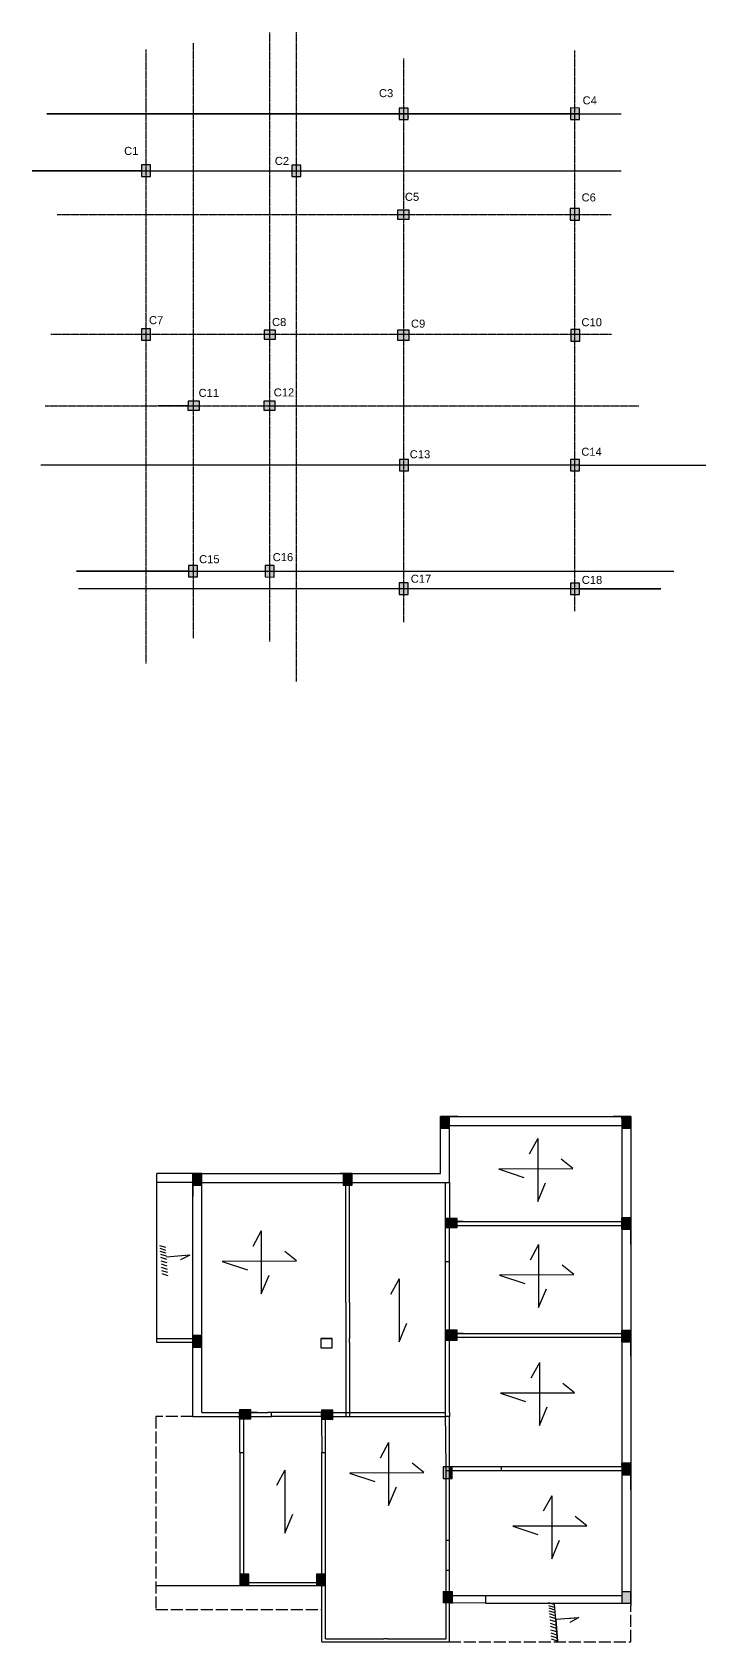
# Model space of a CAD drawing. Header units: feet. Extents: x -818749 to 7402802, y -779513 to 6609444.
# Drawn here: x -818715 to -818042, y -779382 to -777773 of the extents above; entities that cross this region are included whole.
import ezdxf

# ---------------------------------------------------------------- set-up
doc = ezdxf.new("R2010")
doc.units = ezdxf.units.FT
doc.header["$MEASUREMENT"] = 0
doc.linetypes.add('ACAD_ISO02W100', pattern=[15, 12, -3])
doc.linetypes.add('CENTER2', pattern=[1.125, 0.75, -0.125, 0.125, -0.125])
doc.layers.add('GRID', color=7, linetype='CENTER2', plot=False)
doc.styles.get("Standard").update_dxf_attribs({"font": 'arial.ttf'})

msp = doc.modelspace()

# ---------------------------------------------------------------- hatches: boundary and pattern name
at = {"layer": 'GRID', "linetype": 'ByBlock', "true_color": 0xed1f24}
h = msp.add_hatch(color=240, dxfattribs=at)
h.dxf.hatch_style = 1
h.paths.add_polyline_path([(-818601.40618, -777905.69398), (-818606.03668, -777905.68823), (-818606.03668, -777917.17782), (-818601.40618, -777917.18356)])
h.paths.add_polyline_path([(-818597.03668, -777905.6994), (-818601.40618, -777905.69398), (-818601.40618, -777917.18356), (-818597.03668, -777917.18899)])
h.paths.add_polyline_path([(-818601.40618, -778069.48044), (-818606.00857, -778069.47473), (-818606.00857, -778075.26116), (-818601.40618, -778075.26116)])
h.paths.add_polyline_path([(-818596.93385, -778069.48599), (-818601.40618, -778069.48044), (-818601.40618, -778075.26116), (-818596.93385, -778075.26116)])
h.paths.add_polyline_path([(-818596.93385, -778075.26116), (-818601.40618, -778075.26116), (-818601.40618, -778079.188), (-818601.40654, -778080.97002), (-818596.93385, -778080.97557)])
h.paths.add_polyline_path([(-818601.40618, -778075.26116), (-818606.00857, -778075.26116), (-818606.00857, -778080.96431), (-818601.40654, -778080.97002), (-818601.40618, -778079.188)])
h.paths.add_polyline_path([(-818471.88481, -778070.72208), (-818477.86113, -778070.72261), (-818477.86113, -778075.26116), (-818471.9021, -778075.26116)])
h.paths.add_polyline_path([(-818477.86113, -778070.72261), (-818483.36936, -778070.72311), (-818483.38837, -778075.26116), (-818477.86113, -778075.26116)])
h.paths.add_polyline_path([(-818477.86113, -778075.26116), (-818483.38837, -778075.26116), (-818483.40729, -778079.77668), (-818477.86113, -778079.79111)])
h.paths.add_polyline_path([(-818471.9021, -778075.26116), (-818477.86113, -778075.26116), (-818477.86113, -778079.79111), (-818471.91941, -778079.80658)])
h.paths.add_polyline_path([(-818446.58553, -777905.76499), (-818451.1229, -777905.75936), (-818451.1229, -777917.24895), (-818446.58553, -777917.25458)])
h.paths.add_polyline_path([(-818451.1229, -777905.75936), (-818455.66026, -777905.75373), (-818455.66026, -777917.24332), (-818451.1229, -777917.24895)])
h.paths.add_polyline_path([(-818343.71434, -777950.80063), (-818349.85432, -777950.80008), (-818349.8529, -777955.30032), (-818343.71434, -777955.30032)])
h.paths.add_polyline_path([(-818338.35274, -777950.8011), (-818343.71434, -777950.80063), (-818343.71434, -777955.30032), (-818338.35118, -777955.30032)])
h.paths.add_polyline_path([(-818338.35118, -777955.30032), (-818343.71434, -777955.30032), (-818343.71434, -777959.79878), (-818338.34961, -777959.79954)])
h.paths.add_polyline_path([(-818343.71434, -777955.30032), (-818349.8529, -777955.30032), (-818349.85148, -777959.7979), (-818343.71434, -777959.79878)])
h.paths.add_polyline_path([(-818343.71434, -777848.78948), (-818348.45407, -777848.78359), (-818348.45407, -777860.27318), (-818343.71434, -777860.27906)])
h.paths.add_polyline_path([(-818339.37934, -777848.79485), (-818343.71434, -777848.78948), (-818343.71434, -777860.27906), (-818339.37934, -777860.28444)])
h.paths.add_polyline_path([(-818167.98627, -777848.77637), (-818172.52363, -777848.77074), (-818172.52363, -777860.26033), (-818167.98627, -777860.26596)])
h.paths.add_polyline_path([(-818172.52363, -777848.77074), (-818177.06099, -777848.76511), (-818177.06099, -777860.2547), (-818172.52363, -777860.26033)])
h.paths.add_polyline_path([(-818168.04686, -777949.3172), (-818172.52363, -777949.31164), (-818172.52363, -777955.30032), (-818168.04686, -777955.30032)])
h.paths.add_polyline_path([(-818172.52363, -777949.31164), (-818177.12158, -777949.30594), (-818177.12158, -777955.30032), (-818172.52363, -777955.30032)])
h.paths.add_polyline_path([(-818168.04686, -777955.30032), (-818172.52363, -777955.30032), (-818172.52363, -777960.80123), (-818168.04686, -777960.80678)])
h.paths.add_polyline_path([(-818172.52363, -777955.30032), (-818177.12158, -777955.30032), (-818177.12158, -777960.79552), (-818172.52363, -777960.80123)])
h.paths.add_polyline_path([(-818343.71434, -778070.98467), (-818349.98371, -778070.98418), (-818349.98408, -778075.26116), (-818343.71434, -778075.26116)])
h.paths.add_polyline_path([(-818338.25994, -778070.98509), (-818343.71434, -778070.98467), (-818343.71434, -778075.26116), (-818338.26006, -778075.26116)])
h.paths.add_polyline_path([(-818343.71434, -778075.26116), (-818349.98408, -778075.26116), (-818349.98456, -778080.98501), (-818343.71434, -778080.98495)])
h.paths.add_polyline_path([(-818338.26006, -778075.26116), (-818343.71434, -778075.26116), (-818343.71434, -778080.98495), (-818338.26022, -778080.9849)])
h.paths.add_polyline_path([(-818167.57925, -778070.3068), (-818172.52363, -778070.30067), (-818172.52363, -778075.26116), (-818167.57925, -778075.26116)])
h.paths.add_polyline_path([(-818167.57925, -778075.26116), (-818172.52363, -778075.26116), (-818172.52363, -778081.79026), (-818167.57925, -778081.79639)])
h.paths.add_polyline_path([(-818172.52363, -778075.26116), (-818176.65397, -778075.26116), (-818176.65397, -778081.78513), (-818172.52363, -778081.79026)])
h.paths.add_polyline_path([(-818172.52363, -778070.30067), (-818176.65397, -778070.29554), (-818176.65397, -778075.26116), (-818172.52363, -778075.26116)])
h.paths.add_polyline_path([(-818167.91818, -778200.03241), (-818172.52363, -778200.0267), (-818172.52363, -778211.51629), (-818167.91818, -778211.522)])
h.paths.add_polyline_path([(-818172.52363, -778200.0267), (-818176.9929, -778200.02115), (-818176.9929, -778211.51074), (-818172.52363, -778211.51629)])
h.paths.add_polyline_path([(-818343.71434, -778199.97488), (-818347.99191, -778199.96957), (-818347.99191, -778211.45916), (-818343.71434, -778211.46447)])
h.paths.add_polyline_path([(-818338.91719, -778199.98083), (-818343.71434, -778199.97488), (-818343.71434, -778211.46447), (-818338.91719, -778211.47042)])
h.paths.add_polyline_path([(-818472.20835, -778146.31498), (-818477.86113, -778146.31498), (-818477.86113, -778150.80385), (-818472.23257, -778150.80458)])
h.paths.add_polyline_path([(-818472.18412, -778141.82287), (-818477.86113, -778141.82587), (-818477.86113, -778146.31498), (-818472.20835, -778146.31498)])
h.paths.add_polyline_path([(-818477.86113, -778141.82587), (-818483.52703, -778141.82887), (-818483.52817, -778146.31498), (-818477.86113, -778146.31498)])
h.paths.add_polyline_path([(-818477.86113, -778146.31498), (-818483.52817, -778146.31498), (-818483.52932, -778150.80312), (-818477.86113, -778150.80385)])
h.paths.add_polyline_path([(-818547.9984, -778146.31498), (-818554.3599, -778146.31498), (-818554.3599, -778150.80376), (-818548.02262, -778150.80458)])
h.paths.add_polyline_path([(-818547.97417, -778141.82287), (-818554.3599, -778141.83764), (-818554.3599, -778146.31498), (-818547.9984, -778146.31498)])
h.paths.add_polyline_path([(-818554.3599, -778141.83764), (-818559.34299, -778141.84917), (-818559.42652, -778146.31498), (-818554.3599, -778146.31498)])
h.paths.add_polyline_path([(-818554.3599, -778146.31498), (-818559.42652, -778146.31498), (-818559.51047, -778150.8031), (-818554.3599, -778150.80376)])
h.paths.add_polyline_path([(-818554.3599, -778306.04125), (-818558.87784, -778306.03564), (-818558.87784, -778317.52523), (-818554.3599, -778317.53083)])
h.paths.add_polyline_path([(-818549.82253, -778306.04688), (-818554.3599, -778306.04125), (-818554.3599, -778317.53083), (-818549.82253, -778317.53646)])
h.paths.add_polyline_path([(-818477.86113, -778306.04581), (-818482.39849, -778306.04018), (-818482.39849, -778317.52977), (-818477.86113, -778317.5354)])
h.paths.add_polyline_path([(-818473.32376, -778306.05144), (-818477.86113, -778306.04581), (-818477.86113, -778317.5354), (-818473.32376, -778317.54103)])
h.paths.add_polyline_path([(-818339.17698, -778323.52206), (-818343.71434, -778323.51643), (-818343.71434, -778335.00602), (-818339.17698, -778335.01165)])
h.paths.add_polyline_path([(-818343.71434, -778323.51643), (-818348.25171, -778323.5108), (-818348.25171, -778335.00039), (-818343.71434, -778335.00602)])
h.paths.add_polyline_path([(-818167.93652, -778323.66884), (-818172.52363, -778323.66315), (-818172.52363, -778335.15274), (-818167.93652, -778335.15843)])
h.paths.add_polyline_path([(-818172.52363, -778323.66315), (-818177.01124, -778323.65758), (-818177.01124, -778335.14717), (-818172.52363, -778335.15274)])
at = {"layer": 'GRID', "linetype": 'ByBlock'}
h = msp.add_hatch(dxfattribs=at)
h.set_pattern_fill('ANSI31', color=1)
h.set_pattern_definition([(45, (-823011.16589, -783230.37671), (-0.0883883476, 0.0883883476), [])])
h.paths.add_polyline_path([(-818298.0403, -778856.87275), (-818307.04462, -778856.86157), (-818307.04462, -778865.7978), (-818307.04462, -778868.35116), (-818298.04462, -778868.36233), (-818298.04462, -778865.7978)])
h.paths.add_polyline_path([(-818116.72462, -778856.8542), (-818125.74893, -778856.843), (-818125.74893, -778865.7978), (-818125.72462, -778865.7978), (-818125.72462, -778868.33262), (-818116.72462, -778868.34379)])
h.paths.add_polyline_path([(-818116.73479, -778958.01181), (-818125.72462, -778958.00066), (-818125.72462, -778961.7978), (-818125.72462, -778969.49024), (-818116.73479, -778969.5014)])
h.paths.add_polyline_path([(-818290.41636, -778958.879), (-818301.91794, -778958.87797), (-818301.91703, -778961.78164), (-818293.09633, -778961.7978), (-818290.41535, -778961.7978)])
h.paths.add_polyline_path([(-818290.41534, -778961.80272), (-818293.09633, -778961.7978), (-818301.88462, -778961.7978), (-818301.88462, -778965.6217), (-818293.09633, -778965.6378), (-818290.41401, -778965.6378)])
h.paths.add_polyline_path([(-818290.41401, -778965.64272), (-818293.09633, -778965.6378), (-818301.91581, -778965.6378), (-818301.9151, -778967.87579), (-818290.41323, -778967.87744)])
h.paths.add_polyline_path([(-818545.72462, -778913.77729), (-818554.72462, -778913.76612), (-818554.72462, -778925.25571), (-818545.72462, -778925.26688)])
h.paths.add_polyline_path([(-818545.72462, -779078.7978), (-818545.72462, -779075.78173), (-818554.6965, -779075.7706), (-818554.6965, -779087.26018), (-818545.72462, -779087.27132)])
h.paths.add_polyline_path([(-818496.66211, -779149.90076), (-818508.03092, -779149.92706), (-818508.08162, -779152.6378), (-818507.57809, -779152.6378), (-818507.57809, -779152.6217), (-818498.78753, -779152.6378), (-818496.67687, -779152.6378)])
h.paths.add_polyline_path([(-818496.67689, -779152.64167), (-818498.78753, -779152.6378), (-818508.08162, -779152.6378), (-818508.15345, -779156.4778), (-818496.69758, -779156.4778)])
h.paths.add_polyline_path([(-818496.6976, -779156.48163), (-818498.78753, -779156.4778), (-818508.15345, -779156.4778), (-818508.1984, -779158.88099), (-818496.71055, -779158.88247)])
h.paths.add_polyline_path([(-818414.50758, -779152.6378), (-818425.96042, -779152.6378), (-818425.96042, -779156.4617), (-818417.16986, -779156.4778), (-818414.52165, -779156.4778)])
h.paths.add_polyline_path([(-818290.16064, -779070.37696), (-818298.04462, -779070.37635), (-818298.04462, -779073.62874), (-818293.09406, -779073.6378), (-818290.16074, -779073.6378)])
h.paths.add_polyline_path([(-818290.16074, -779073.64318), (-818293.09406, -779073.6378), (-818298.04462, -779073.6378), (-818298.04462, -779073.62874), (-818301.88462, -779073.6217), (-818301.88462, -779077.4778), (-818298.04462, -779077.48484), (-818298.04462, -779077.4778), (-818290.16084, -779077.4778)])
h.paths.add_polyline_path([(-818290.16084, -779077.49928), (-818298.04462, -779077.48484), (-818298.04462, -779080.37685), (-818290.16093, -779080.37677)])
h.paths.add_polyline_path([(-818298.04462, -779077.48484), (-818301.88462, -779077.4778), (-818301.88462, -779080.37688), (-818298.04462, -779080.37685)])
h.paths.add_polyline_path([(-818298.04462, -779070.37635), (-818301.88442, -779070.37605), (-818301.88469, -779073.6217), (-818298.04462, -779073.62874)])
h.paths.add_polyline_path([(-818116.72462, -779073.4087), (-818116.72462, -779070.52115), (-818125.72462, -779070.50998), (-818125.72462, -779073.6378), (-818125.72462, -779081.99957), (-818116.72462, -779082.01074)])
h.paths.add_polyline_path([(-818116.72462, -779207.05945), (-818116.72462, -779203.40405), (-818125.68083, -779203.39294), (-818125.68083, -779214.88253), (-818116.72462, -779214.89364)])
h.paths.add_polyline_path([(-818298.04462, -779331.42185), (-818301.1514, -779331.40566), (-818301.1514, -779342.90273), (-818298.04462, -779342.90658), (-818298.04462, -779338.93514)])
h.paths.add_polyline_path([(-818301.1514, -779331.40566), (-818304.20094, -779331.38977), (-818304.14577, -779342.89901), (-818301.1514, -779342.90273)])
h.paths.add_polyline_path([(-818295.07104, -779331.43735), (-818298.04462, -779331.42185), (-818298.04462, -779338.93514), (-818298.04462, -779342.90658), (-818295.07104, -779342.91027)])
h.paths.add_polyline_path([(-818422.01169, -779314.12933), (-818425.71364, -779314.12474), (-818425.71285, -779325.61433), (-818422.01169, -779325.61892)])
h.paths.add_polyline_path([(-818425.71364, -779314.12474), (-818431.08642, -779314.11807), (-818431.08642, -779322.63879), (-818425.71305, -779322.63882)])
h.paths.add_polyline_path([(-818425.71305, -779322.63882), (-818431.08642, -779322.63879), (-818431.08642, -779325.60766), (-818425.71285, -779325.61433)])
h.paths.add_polyline_path([(-818498.51046, -779314.12477), (-818503.72595, -779314.1183), (-818503.72602, -779322.63832), (-818498.51046, -779322.63835)], flags=17)
h.paths.add_polyline_path([(-818498.51046, -779322.63835), (-818503.72602, -779322.63832), (-818503.72595, -779314.1183), (-818507.56567, -779314.11353), (-818507.56577, -779325.60312), (-818498.51046, -779325.61436)])
h.paths.add_polyline_path([(-818414.52167, -779156.48266), (-818417.16986, -779156.4778), (-818421.88462, -779156.4778), (-818425.72462, -779156.4778), (-818425.98022, -779156.4778), (-818425.98023, -779159.37627), (-818414.53255, -779159.45313)])
h = msp.add_hatch(color=1, dxfattribs=at)
h.dxf.hatch_style = 1
h.paths.add_polyline_path([(-818395.27346, -778913.84288), (-818404.34819, -778913.83162), (-818404.34819, -778925.32121), (-818395.27346, -778925.33247)])
h = msp.add_hatch(color=1, dxfattribs=at)
h.dxf.hatch_style = 1
h.paths.add_polyline_path([(-818414.49936, -779150.39741), (-818425.95493, -779150.39741), (-818425.96125, -779152.6378), (-818414.50758, -779152.6378)])
h = msp.add_hatch(color=1, dxfattribs=at)
h.dxf.hatch_style = 1
h.paths.add_polyline_path([(-818116.72462, -779331.74661), (-818125.69918, -779331.73547), (-818125.69918, -779343.18675), (-818116.72462, -779343.18675), (-818116.72462, -779336.01491)])
h.paths.add_polyline_path([(-818298.04462, -779207.03939), (-818301.1514, -779207.03554), (-818301.1514, -779218.52513), (-818298.04462, -779218.52898)])
h.paths.add_polyline_path([(-818301.1514, -779207.03554), (-818304.20371, -779207.03175), (-818304.20371, -779218.52134), (-818301.1514, -779218.52513)])
h = msp.add_hatch(color=1, dxfattribs=at)
h.dxf.hatch_style = 1
h.paths.add_polyline_path([(-818295.12899, -779210.85051), (-818298.04462, -779210.85051), (-818298.04462, -779218.52898), (-818295.12899, -779218.5326)])
h.paths.add_polyline_path([(-818295.12899, -779207.04301), (-818298.04462, -779207.03939), (-818298.04462, -779210.85051), (-818295.12899, -779210.85051)])

# ---------------------------------------------------------------- linework, layer by layer
at = {"linetype": 'ByBlock'}
for p, q in [((-818339.37934, -777848.79485), (-818348.45407, -777848.78359)), ((-818348.45407, -777848.78359), (-818348.45407, -777860.27318)), ((-818339.37934, -777860.28444), (-818339.37934, -777848.79485)), ((-818338.78728, -777857.7364), (-818338.78297, -777857.73641)), ((-818167.98627, -777848.77637), (-818177.06099, -777848.76511)), ((-818177.06099, -777848.76511), (-818177.06099, -777860.2547)), ((-818177.06099, -777857.73559), (-818177.03668, -777857.73563)), ((-818167.98627, -777860.26596), (-818167.98627, -777848.77637)), ((-818597.03029, -777905.69941), (-818606.10501, -777905.68815)), ((-818606.10501, -777905.68815), (-818606.10501, -777917.17773)), ((-818606.03668, -777905.71991), (-818606.03668, -777917.17782)), ((-818597.03668, -777917.18899), (-818597.03668, -777905.71991)), ((-818597.03029, -777917.18899), (-818597.03029, -777905.69941)), ((-818446.58553, -777905.76499), (-818455.66026, -777905.75373)), ((-818455.66026, -777905.75373), (-818455.66026, -777917.24332)), ((-818446.58553, -777917.25458), (-818446.58553, -777905.76499)), ((-818338.35189, -777950.8011), (-818349.85375, -777950.80008)), ((-818338.34961, -777959.79966), (-818338.35274, -777950.80099)), ((-818168.04686, -777949.3172), (-818177.12158, -777949.30594)), ((-818177.12158, -777949.30594), (-818177.12158, -777960.79552)), ((-818168.04686, -777960.80678), (-818168.04686, -777949.3172)), ((-818349.8529, -777959.7979), (-818338.34961, -777959.79954)), ((-818596.93385, -778069.48599), (-818606.00857, -778069.47473)), ((-818606.00857, -778069.47473), (-818606.00857, -778080.96431)), ((-818596.93385, -778080.97557), (-818596.93385, -778069.48599)), ((-818471.88567, -778070.72208), (-818483.36907, -778070.72311)), ((-818471.91941, -778079.80658), (-818471.88481, -778070.72208)), ((-818338.26051, -778070.98509), (-818349.99053, -778070.98418)), ((-818338.26022, -778080.9849), (-818338.25994, -778070.98486)), ((-818167.57925, -778070.3068), (-818176.65397, -778070.29554)), ((-818176.65397, -778070.29554), (-818176.65397, -778081.78513)), ((-818167.57925, -778081.79639), (-818167.57925, -778070.3068)), ((-818483.40729, -778079.77668), (-818471.91941, -778079.80658)), ((-818349.98485, -778080.98501), (-818338.26136, -778080.9849)), ((-818559.51047, -778150.8031), (-818548.02259, -778150.80458)), ((-818547.97417, -778141.82287), (-818559.34257, -778141.84917)), ((-818548.02259, -778150.79968), (-818547.97417, -778141.82287)), ((-818483.52932, -778150.80312), (-818472.23254, -778150.80458)), ((-818472.18412, -778141.82287), (-818483.52703, -778141.82887)), ((-818472.23254, -778150.79968), (-818472.18412, -778141.82287)), ((-818338.91719, -778199.98083), (-818347.99191, -778199.96957)), ((-818347.99191, -778199.96957), (-818347.99191, -778211.45916)), ((-818338.91719, -778211.47042), (-818338.91719, -778199.98083)), ((-818167.91818, -778200.03241), (-818176.9929, -778200.02115)), ((-818176.9929, -778200.02115), (-818176.9929, -778211.51074)), ((-818167.91818, -778211.522), (-818167.91818, -778200.03241)), ((-818549.82253, -778306.04688), (-818558.89726, -778306.03562)), ((-818558.89726, -778306.03562), (-818558.89726, -778317.5252)), ((-818558.87784, -778306.03564), (-818558.87784, -778317.54876)), ((-818549.82253, -778317.53646), (-818549.82253, -778306.04688)), ((-818473.32376, -778306.05144), (-818482.39849, -778306.04018)), ((-818482.39849, -778306.04018), (-818482.39849, -778317.52977)), ((-818473.32376, -778317.54103), (-818473.32376, -778306.05144)), ((-818339.17698, -778323.52206), (-818348.25171, -778323.5108)), ((-818348.25171, -778323.5108), (-818348.25171, -778335.00039)), ((-818339.17698, -778335.01165), (-818339.17698, -778323.52206)), ((-818167.93652, -778323.66884), (-818177.01124, -778323.65758)), ((-818177.01124, -778323.65758), (-818177.01124, -778335.14717)), ((-818167.93652, -778335.15843), (-818167.93652, -778323.66884)), ((-818298.0403, -778856.87275), (-818307.11503, -778856.86148)), ((-818307.11503, -778856.86148), (-818307.11503, -778868.35107)), ((-818289.4635, -778856.83001), (-818307.04462, -778856.7978)), ((-818307.04462, -778856.7978), (-818307.04462, -778865.7978)), ((-818298.0403, -778868.36233), (-818298.0403, -778856.87275)), ((-818116.72462, -778856.83001), (-818134.30573, -778856.7978)), ((-818116.6742, -778856.85426), (-818125.74893, -778856.843)), ((-818125.74893, -778856.843), (-818125.74893, -778868.33259)), ((-818116.72462, -778865.83001), (-818116.72462, -778856.83001)), ((-818116.6742, -778868.34385), (-818116.6742, -778856.85426)), ((-818298.04462, -778865.81429), (-818289.4635, -778865.83001)), ((-818289.4635, -778865.83001), (-818289.4635, -778865.7978)), ((-818134.30573, -778865.7978), (-818125.72462, -778865.81353)), ((-818545.71822, -778913.7773), (-818554.79294, -778913.76604)), ((-818554.79294, -778913.76604), (-818554.79294, -778925.25563)), ((-818554.72462, -778913.7978), (-818554.72462, -778936.77698)), ((-818545.72462, -778936.77698), (-818545.72462, -778913.7978)), ((-818545.71822, -778925.26689), (-818545.71822, -778913.7773)), ((-818398.2442, -778913.7978), (-818407.2442, -778913.7978)), ((-818395.27346, -778913.84288), (-818404.34819, -778913.83162)), ((-818404.34819, -778913.83162), (-818404.34819, -778925.32121)), ((-818395.27346, -778925.33247), (-818395.27346, -778913.84288)), ((-818290.41551, -778958.879), (-818301.91738, -778958.87797)), ((-818301.91652, -778967.87579), (-818290.41323, -778967.87744)), ((-818284.30577, -778961.81391), (-818301.88688, -778961.7817)), ((-818301.88688, -778961.7817), (-818301.88688, -778965.6217)), ((-818301.88688, -778965.6217), (-818284.30577, -778965.65391)), ((-818290.41323, -778967.87755), (-818290.41636, -778958.87888)), ((-818284.30577, -778965.65391), (-818284.30577, -778965.6378)), ((-818116.73479, -778958.01181), (-818125.80951, -778958.00055)), ((-818125.80951, -778958.00055), (-818125.80951, -778969.49014)), ((-818125.72462, -778961.59076), (-818125.72462, -778984.56993)), ((-818116.73479, -778969.5014), (-818116.73479, -778958.01181)), ((-818116.72462, -778984.56993), (-818116.72462, -778961.59076)), ((-818554.72462, -779078.7817), (-818554.73165, -779082.6225)), ((-818545.62178, -779075.78186), (-818554.6965, -779075.7706)), ((-818554.6965, -779075.7706), (-818554.6965, -779087.26018)), ((-818545.62178, -779078.7978), (-818545.72462, -779078.7978)), ((-818545.62178, -779078.79881), (-818545.72462, -779078.79861)), ((-818545.62178, -779082.63899), (-818545.72462, -779082.639)), ((-818545.72462, -779082.639), (-818545.62178, -779082.63919)), ((-818545.62178, -779087.27144), (-818545.62178, -779075.78186)), ((-818415.16082, -779078.7968), (-818426.64422, -779078.79782)), ((-818415.19457, -779087.88129), (-818415.15997, -779078.7968)), ((-818401.79762, -779082.64671), (-818401.79057, -779082.64672)), ((-818397.86708, -779082.65391), (-818397.86708, -779078.81391)), ((-818290.16121, -779070.37696), (-818301.89124, -779070.37605)), ((-818301.88555, -779080.37688), (-818290.16206, -779080.37677)), ((-818284.3035, -779073.65391), (-818301.88462, -779073.6217)), ((-818301.88462, -779073.6217), (-818301.88462, -779077.4778)), ((-818301.88462, -779077.4778), (-818284.3035, -779077.51001)), ((-818290.16093, -779080.37677), (-818290.16064, -779070.37673)), ((-818284.3035, -779077.51001), (-818284.3035, -779077.4778)), ((-818116.7095, -779070.52117), (-818125.78422, -779070.50991)), ((-818125.78422, -779070.50991), (-818125.78422, -779081.99949)), ((-818125.72462, -779073.4087), (-818125.72462, -779096.38787)), ((-818116.72462, -779096.38787), (-818116.72462, -779073.4087)), ((-818116.7095, -779082.01075), (-818116.7095, -779070.52117)), ((-818426.68244, -779087.8514), (-818415.19457, -779087.88129)), ((-818508.1984, -779158.88099), (-818496.71052, -779158.88247)), ((-818496.66211, -779149.90076), (-818508.0305, -779149.92706)), ((-818489.99697, -779152.65391), (-818507.57809, -779152.6217)), ((-818507.57809, -779152.6217), (-818507.57809, -779152.6378)), ((-818507.57809, -779156.4617), (-818489.99697, -779156.49391)), ((-818496.71052, -779158.87757), (-818496.66211, -779149.90076)), ((-818489.99697, -779156.49391), (-818489.99697, -779156.4778)), ((-818425.98023, -779159.37627), (-818414.49235, -779159.4534)), ((-818425.96042, -779152.6217), (-818425.96042, -779156.4617)), ((-818425.96042, -779156.4617), (-818408.37931, -779156.49391)), ((-818414.49965, -779150.39741), (-818425.95493, -779150.39741)), ((-818414.5327, -779159.49347), (-818414.49936, -779150.39741)), ((-818408.37931, -779156.49391), (-818408.37931, -779156.4778)), ((-818507.56465, -779192.47711), (-818507.56577, -779325.62659)), ((-818295.12899, -779207.04301), (-818304.20371, -779207.03175)), ((-818304.20371, -779207.03175), (-818304.20371, -779218.52134)), ((-818298.04462, -779207.01051), (-818301.1514, -779207.01051)), ((-818298.04462, -779229.98968), (-818298.04462, -779207.01051)), ((-818295.12899, -779218.5326), (-818295.12899, -779207.04301)), ((-818125.72462, -779207.05945), (-818125.72462, -779230.03862)), ((-818116.60611, -779203.4042), (-818125.68083, -779203.39294)), ((-818125.68083, -779203.39294), (-818125.68083, -779214.88253)), ((-818116.72462, -779230.03862), (-818116.72462, -779207.05945)), ((-818116.60611, -779214.89379), (-818116.60611, -779203.4042)), ((-818507.56558, -779302.64748), (-818507.56577, -779302.64748)), ((-818507.56577, -779302.64748), (-818507.56577, -779325.62665)), ((-818421.9612, -779325.62714), (-818421.9612, -779302.64797)), ((-818498.51046, -779314.12477), (-818507.58519, -779314.11351)), ((-818507.58519, -779314.11351), (-818507.58519, -779325.60309)), ((-818507.56577, -779325.62665), (-818498.56577, -779325.62665)), ((-818498.51046, -779325.61436), (-818498.51046, -779314.12477)), ((-818422.01169, -779314.12933), (-818431.08642, -779314.11807)), ((-818431.08642, -779314.11807), (-818431.08642, -779325.60766)), ((-818430.9612, -779325.62708), (-818430.9612, -779325.62714)), ((-818430.9612, -779325.62714), (-818425.71284, -779325.62714)), ((-818422.01169, -779325.61892), (-818422.01169, -779314.12933)), ((-818304.20094, -779331.38977), (-818304.14577, -779342.89901)), ((-818295.07104, -779342.91027), (-818295.07104, -779331.43735)), ((-818262.04462, -779335.9988), (-818262.04462, -779343.18675)), ((-818134.30573, -779335.9827), (-818134.30573, -779335.9988)), ((-818116.62445, -779331.74673), (-818125.69918, -779331.73547)), ((-818125.69918, -779331.73547), (-818125.69918, -779343.22506)), ((-818116.72462, -779343.18675), (-818116.72462, -779336.01491)), ((-818116.62445, -779343.23632), (-818116.62445, -779331.74673)), ((-818295.07104, -779342.91027), (-818304.14577, -779342.89901)), ((-818262.04462, -779343.18675), (-818116.72462, -779343.18675)), ((-818298.04462, -779381.81054), (-818298.04462, -779358.83136))]:
    msp.add_line(p, q, dxfattribs=at)
for p, q in [((-818307.04462, -778856.7978), (-818116.72462, -778856.7978)), ((-818307.04462, -778913.7978), (-818307.04462, -778856.7978)), ((-818307.04462, -778856.7978), (-818116.72462, -778856.7978)), ((-818307.04462, -778913.7978), (-818307.04462, -778856.7978)), ((-818116.72462, -778856.7978), (-818116.72462, -779345.85051)), ((-818116.72462, -778856.7978), (-818116.72462, -779345.85051)), ((-818298.04462, -778865.7978), (-818125.72462, -778865.7978)), ((-818298.04462, -778913.7978), (-818298.04462, -778865.7978)), ((-818298.04462, -778865.7978), (-818125.72462, -778865.7978)), ((-818298.04462, -778913.7978), (-818298.04462, -778865.7978)), ((-818125.72462, -778865.7978), (-818125.72462, -778913.7978)), ((-818125.72462, -778865.7978), (-818125.72462, -778913.7978)), ((-818590.72462, -779082.63899), (-818590.72462, -778913.76612)), ((-818554.72462, -779156.46149), (-818554.72462, -778913.76612)), ((-818554.72462, -779156.46149), (-818554.72462, -778913.76612)), ((-818545.72462, -778913.7978), (-818545.72462, -778913.77729)), ((-818545.72462, -778913.7978), (-818545.72462, -778913.77729)), ((-818545.72462, -778913.7978), (-818307.04462, -778913.7978)), ((-818545.72462, -778913.7978), (-818307.04462, -778913.7978)), ((-818545.72462, -778922.7978), (-818404.34819, -778922.7978)), ((-818545.72462, -779078.7978), (-818545.72462, -778922.7978)), ((-818545.72462, -778922.7978), (-818404.34819, -778922.7978)), ((-818545.72462, -779078.7978), (-818545.72462, -778922.7978)), ((-818395.27346, -778922.7978), (-818349.88462, -778922.7978)), ((-818395.27346, -778922.7978), (-818349.88462, -778922.7978)), ((-818346.04462, -778922.7978), (-818301.88462, -778922.7978)), ((-818346.04462, -778922.7978), (-818298.04462, -778922.7978)), ((-818298.04462, -778922.7978), (-818298.04462, -778913.7978)), ((-818298.04462, -778922.7978), (-818298.04462, -778913.7978)), ((-818125.72462, -778913.7978), (-818125.72462, -778961.7978)), ((-818125.72462, -778913.7978), (-818125.72462, -778961.7978)), ((-818401.72462, -779042.7978), (-818401.72462, -778925.32446)), ((-818401.72462, -779042.7978), (-818401.72462, -778925.32446)), ((-818397.88462, -779042.7978), (-818397.88462, -778925.32923)), ((-818397.88462, -779042.7978), (-818397.88462, -778925.32923)), ((-818301.88462, -778965.6378), (-818301.88462, -778961.7978)), ((-818301.88462, -778961.7978), (-818125.72462, -778961.7978)), ((-818301.88462, -778965.6378), (-818301.88462, -778961.7978)), ((-818301.88462, -778965.6378), (-818125.72462, -778965.6378)), ((-818298.04462, -778961.7978), (-818125.72462, -778961.7978)), ((-818298.04462, -778965.6378), (-818125.72462, -778965.6378)), ((-818125.72462, -778965.6378), (-818125.72462, -779073.6378)), ((-818125.72462, -778965.6378), (-818125.72462, -779073.6378)), ((-818301.88462, -779152.6378), (-818301.88462, -779001.6378)), ((-818301.88462, -779001.6378), (-818298.04462, -779001.6378)), ((-818301.88462, -779152.6378), (-818301.88462, -779001.6378)), ((-818298.04462, -779073.6378), (-818298.04462, -779001.6378)), ((-818298.04462, -779073.6378), (-818298.04462, -779001.6378)), ((-818545.72462, -779152.6378), (-818545.72462, -779078.7978)), ((-818545.72462, -779152.6378), (-818545.72462, -779082.6378)), ((-818426.64451, -779078.7978), (-818415.15997, -779078.7978)), ((-818426.64451, -779078.7978), (-818415.15997, -779078.7978)), ((-818401.7976, -779082.6378), (-818401.72462, -779082.6378)), ((-818401.7976, -779082.6378), (-818401.79057, -779082.6378)), ((-818401.79057, -779078.7978), (-818401.72462, -779078.7978)), ((-818397.88462, -779082.6378), (-818397.88462, -779078.7978)), ((-818397.88462, -779082.6378), (-818397.88462, -779078.7978)), ((-818298.04462, -779073.6378), (-818125.72462, -779073.6378)), ((-818298.04462, -779073.6378), (-818125.72462, -779073.6378)), ((-818298.04462, -779077.4778), (-818250.04462, -779077.4778)), ((-818298.04462, -779152.6378), (-818298.04462, -779077.4778)), ((-818298.04462, -779077.4778), (-818250.04462, -779077.4778)), ((-818298.04462, -779152.6378), (-818298.04462, -779077.4778)), ((-818246.20462, -779077.4778), (-818205.26573, -779077.4778)), ((-818246.20462, -779077.4778), (-818205.26573, -779077.4778)), ((-818205.26573, -779077.4778), (-818125.72462, -779077.4778)), ((-818201.42573, -779077.4778), (-818125.72462, -779077.4778)), ((-818125.72462, -779077.4778), (-818125.72462, -779207.01051)), ((-818125.72462, -779077.4778), (-818125.72462, -779207.01051)), ((-818554.72462, -779156.4778), (-818475.88462, -779156.4778)), ((-818554.72462, -779156.4778), (-818475.88462, -779156.4778)), ((-818545.72462, -779152.6378), (-818479.72462, -779152.6378)), ((-818545.72462, -779152.6378), (-818479.72462, -779152.6378)), ((-818475.88462, -779156.4778), (-818475.88462, -779152.6378)), ((-818425.96042, -779152.6378), (-818401.72462, -779152.6378)), ((-818425.96042, -779152.6378), (-818397.88462, -779152.6378)), ((-818425.96042, -779152.6378), (-818425.96042, -779156.4778)), ((-818425.96042, -779156.4778), (-818425.96042, -779152.6378)), ((-818425.96042, -779156.4778), (-818425.72462, -779156.4778)), ((-818425.96042, -779156.4778), (-818425.72462, -779156.4778)), ((-818425.96042, -779156.4778), (-818425.96042, -779156.4778)), ((-818421.88462, -779156.4778), (-818425.72462, -779156.4778)), ((-818421.88462, -779156.4778), (-818301.88462, -779156.4778)), ((-818421.88462, -779156.4778), (-818301.88462, -779156.4778)), ((-818397.88462, -779152.6378), (-818301.88462, -779152.6378)), ((-818397.88462, -779152.6378), (-818301.88462, -779152.6378)), ((-818507.56492, -779192.47711), (-818503.72492, -779192.47714)), ((-818507.56492, -779192.47711), (-818503.72492, -779192.47714)), ((-818503.72602, -779322.63816), (-818503.72492, -779192.47714)), ((-818503.72602, -779322.63816), (-818503.72492, -779192.47714)), ((-818425.72211, -779192.48642), (-818421.90092, -779192.48616)), ((-818425.70894, -779381.69082), (-818425.72211, -779192.48642)), ((-818425.70894, -779381.69082), (-818425.72211, -779192.48642)), ((-818421.98526, -779378.75612), (-818421.90092, -779192.48616)), ((-818421.98526, -779378.75612), (-818421.90092, -779192.48616)), ((-818301.1514, -779276.4778), (-818301.1514, -779207.01051)), ((-818298.04462, -779207.01051), (-818301.1514, -779207.01051)), ((-818298.04462, -779280.3178), (-818298.04462, -779207.01051)), ((-818298.04462, -779280.3178), (-818298.04462, -779209.9988)), ((-818125.72462, -779207.01051), (-818246.0769, -779207.01051)), ((-818246.0769, -779210.85051), (-818246.0769, -779207.01051)), ((-818125.72462, -779210.85051), (-818246.0769, -779210.85051)), ((-818125.72462, -779210.85051), (-818246.0769, -779210.85051)), ((-818246.0769, -779210.85051), (-818246.0769, -779210.85051)), ((-818125.72462, -779210.85051), (-818125.72462, -779335.9988)), ((-818125.72462, -779210.85051), (-818125.72462, -779335.9988)), ((-818301.1514, -779280.3178), (-818298.04462, -779280.3178)), ((-818591.56492, -779325.62606), (-818425.71284, -779325.62712)), ((-818591.56492, -779325.62606), (-818425.71284, -779325.62712)), ((-818503.72602, -779322.63832), (-818425.71305, -779322.63882)), ((-818503.72602, -779322.63832), (-818425.71305, -779322.63882)), ((-818421.9612, -779322.63884), (-818421.88462, -779322.63884)), ((-818421.9612, -779322.63884), (-818421.88462, -779322.63884)), ((-818421.9612, -779325.62714), (-818421.88462, -779325.62714)), ((-818421.9612, -779325.62714), (-818421.88462, -779325.62714)), ((-818301.1514, -779378.81088), (-818301.1514, -779310.3178)), ((-818301.1514, -779310.3178), (-818298.04462, -779310.3178)), ((-818298.04462, -779335.9988), (-818298.04462, -779310.3178)), ((-818298.04462, -779338.93514), (-818298.04462, -779310.3178)), ((-818298.04462, -779381.81054), (-818298.04462, -779338.93514)), ((-818298.04462, -779381.81054), (-818298.04462, -779338.93514)), ((-818125.72462, -779335.9988), (-818262.04462, -779335.9988)), ((-818425.70894, -779381.69082), (-818301.36678, -779381.74712)), ((-818425.70894, -779381.69082), (-818301.36678, -779381.74712)), ((-818421.98526, -779378.75612), (-818363.53653, -779378.7818)), ((-818421.98526, -779378.75612), (-818363.53653, -779378.7818)), ((-818391.98526, -779378.7697), (-818391.98526, -779378.7693)), ((-818363.53653, -779378.78263), (-818363.53653, -779378.7818)), ((-818363.53653, -779378.78263), (-818363.53653, -779378.7818)), ((-818359.89994, -779378.78428), (-818359.89994, -779378.78339)), ((-818359.89994, -779378.78339), (-818301.15142, -779378.8092)), ((-818359.89994, -779378.78428), (-818359.89994, -779378.78339)), ((-818359.89994, -779378.78339), (-818301.15142, -779378.8092))]:
    msp.add_line(p, q)
at = {"linetype": 'ACAD_ISO02W100'}
for p, q in [((-818554.72462, -779156.4778), (-818591.56492, -779156.47757)), ((-818591.56492, -779156.47757), (-818591.56492, -779349.6378)), ((-818554.72462, -779156.4778), (-818591.56492, -779156.47757)), ((-818591.56492, -779156.47757), (-818591.56492, -779349.6378)), ((-818591.56492, -779349.6378), (-818425.71117, -779349.63945)), ((-818591.56492, -779349.6378), (-818425.71117, -779349.63945)), ((-818421.88462, -779345.7978), (-818421.88462, -779345.7978)), ((-818421.88462, -779345.7978), (-818421.88462, -779345.7978)), ((-818421.88462, -779345.7978), (-818421.88462, -779345.7978)), ((-818421.88462, -779345.7978), (-818421.88462, -779345.7978)), ((-818116.72462, -779381.81054), (-818116.72462, -779345.85051)), ((-818116.72462, -779381.81054), (-818116.72462, -779345.85051)), ((-818298.61381, -779381.81054), (-818116.72462, -779381.81054)), ((-818298.61381, -779381.81054), (-818116.72462, -779381.81054))]:
    msp.add_line(p, q, dxfattribs=at)
at = {"layer": 'GRID'}
for p, q in [((-818477.86113, -777773.35903), (-818477.86113, -778381.83932)), ((-818451.1229, -778422.11063), (-818451.1229, -777772.99984)), ((-818601.40618, -778079.188), (-818601.40618, -777790.45318)), ((-818554.3599, -777783.935), (-818554.3599, -778378.61095)), ((-818172.52363, -778351.79432), (-818172.52363, -777791.26189)), ((-818343.71434, -778362.5879), (-818343.71434, -777799.38201)), ((-818690.31724, -777955.30032), (-818136.26967, -777955.30032)), ((-818136.05955, -778075.26116), (-818696.7254, -778075.26116)), ((-818601.47121, -778403.92635), (-818601.40618, -778079.188)), ((-818702.29665, -778146.31498), (-818559.42652, -778146.31498)), ((-818559.42652, -778146.31498), (-818589.74421, -778146.31498)), ((-818559.42652, -778146.31498), (-818108.58899, -778146.31498))]:
    msp.add_line(p, q, dxfattribs=at)
at = {"layer": 'GRID', "linetype": 'ByBlock'}
for p, q in [((-818167.98627, -777854.52116), (-818700.67569, -777854.52116)), ((-818700.67569, -777854.52116), (-818167.98627, -777854.52116)), ((-818348.45407, -777860.27318), (-818339.37934, -777860.28444)), ((-818177.06099, -777860.2547), (-818167.98627, -777860.26596)), ((-818167.98627, -777854.52116), (-818126.26337, -777854.52116)), ((-818606.10501, -777911.43294), (-818715.32421, -777911.43294)), ((-818715.32421, -777911.43294), (-818126.35882, -777911.43294)), ((-818606.10501, -777917.17773), (-818597.03029, -777917.18899)), ((-818455.66026, -777917.24332), (-818446.58553, -777917.25458)), ((-818349.85432, -777950.80008), (-818349.85148, -777959.7979)), ((-818177.12158, -777960.79552), (-818168.04686, -777960.80678)), ((-818483.36935, -778070.72049), (-818483.40729, -778079.77668)), ((-818349.98371, -778070.98782), (-818349.98456, -778080.98501)), ((-818606.00857, -778080.96431), (-818596.93385, -778080.97557)), ((-818176.65397, -778081.78513), (-818167.57925, -778081.79639)), ((-818559.34257, -778141.82685), (-818559.51047, -778150.8031)), ((-818483.52703, -778141.82887), (-818483.52932, -778150.80312)), ((-818167.91818, -778205.77721), (-818706.56907, -778205.77721)), ((-818347.99191, -778211.45916), (-818338.91719, -778211.47042)), ((-818176.9929, -778211.51074), (-818167.91818, -778211.522)), ((-818167.91818, -778205.77721), (-818041.5922, -778205.77721)), ((-818558.87784, -778311.7922), (-818670.99449, -778311.7922)), ((-818670.99449, -778311.7922), (-818073.71755, -778311.7922)), ((-818558.89726, -778317.5252), (-818549.82253, -778317.53646)), ((-818482.39849, -778317.52977), (-818473.32376, -778317.54103)), ((-818086.64555, -778329.41364), (-818669.10225, -778329.41364)), ((-818348.25171, -778335.00039), (-818339.17698, -778335.01165)), ((-818177.01124, -778335.14717), (-818167.93652, -778335.15843)), ((-818167.93652, -778329.41364), (-818086.64555, -778329.41364)), ((-818307.11503, -778868.35107), (-818298.0403, -778868.36233)), ((-818125.74893, -778868.33259), (-818116.6742, -778868.34385)), ((-818209.73387, -778878.77091), (-818218.26845, -778894.25815)), ((-818209.74235, -778878.73069), (-818209.74235, -778941.69913)), ((-818174.60064, -778908.73019), (-818186.22568, -778899.42698)), ((-818554.72462, -778913.7978), (-818590.72462, -778913.7978)), ((-818554.72462, -778922.7978), (-818590.72462, -778922.7978)), ((-818545.71822, -778922.7978), (-818545.72462, -778922.7978)), ((-818349.88462, -778922.7978), (-818346.04462, -778922.7978)), ((-818301.88462, -779001.6378), (-818301.88462, -778922.7978)), ((-818298.04462, -778922.7978), (-818298.04462, -778965.6378)), ((-818248.80024, -778909.23099), (-818223.51635, -778917.64368)), ((-818248.70472, -778908.92775), (-818174.60064, -778908.73019)), ((-818209.74235, -778941.69913), (-818201.86508, -778923.00536)), ((-818554.79294, -778925.25563), (-818545.71822, -778925.26689)), ((-818404.34819, -778925.32121), (-818395.27346, -778925.33247)), ((-818486.19858, -778971.13872), (-818494.73316, -778986.62596)), ((-818486.20707, -778971.0985), (-818486.20707, -779034.06694)), ((-818301.91794, -778958.87797), (-818301.9151, -778967.87579)), ((-818298.04462, -779001.6378), (-818298.04462, -778965.6378)), ((-818125.80951, -778969.49014), (-818116.73479, -778969.5014)), ((-818581.7391, -778987.86456), (-818587.61234, -778986.0063)), ((-818208.87784, -778984.82283), (-818217.41242, -779000.31007)), ((-818208.88632, -778984.78261), (-818208.88632, -779047.75105)), ((-818581.52108, -778990.58486), (-818587.39432, -778988.7266)), ((-818581.33356, -778993.46481), (-818587.2068, -778991.60654)), ((-818580.92634, -778996.42817), (-818586.79958, -778994.56991)), ((-818580.66524, -778999.6859), (-818586.53848, -778997.82764)), ((-818580.45136, -779003.06046), (-818586.3246, -779001.2022)), ((-818558.06886, -778995.45858), (-818580.9686, -778997.2939)), ((-818580.9686, -778997.2939), (-818580.9686, -778997.2939)), ((-818558.06886, -778995.45858), (-818569.51873, -778996.37624)), ((-818557.75488, -778995.24436), (-818566.98643, -779000.16888)), ((-818525.26495, -779001.5988), (-818499.98107, -779010.01149)), ((-818525.16944, -779001.29556), (-818451.06535, -779001.098)), ((-818451.06535, -779001.098), (-818462.69039, -778991.79479)), ((-818580.19411, -779006.19944), (-818586.06735, -779004.34118)), ((-818579.97266, -779009.66384), (-818585.8459, -779007.80558)), ((-818579.72667, -779012.73312), (-818585.59992, -779010.87486)), ((-818579.47621, -779015.8582), (-818585.34945, -779013.99994)), ((-818486.20707, -779034.06694), (-818478.32979, -779015.37317)), ((-818348.37343, -779019.08264), (-818356.90801, -779034.56988)), ((-818348.38191, -779019.04242), (-818348.38191, -779082.01086)), ((-818247.94421, -779015.28291), (-818222.66032, -779023.6956)), ((-818247.84869, -779014.97967), (-818173.74461, -779014.78211)), ((-818173.74461, -779014.78211), (-818185.36964, -779005.4789)), ((-818208.88632, -779047.75105), (-818201.00904, -779029.05728)), ((-818401.72462, -779042.7978), (-818401.79057, -779078.7978)), ((-818397.88462, -779042.7978), (-818397.86708, -779078.81391)), ((-818348.38191, -779082.01086), (-818340.50464, -779063.31709)), ((-818590.72462, -779078.71405), (-818554.72462, -779078.71405)), ((-818545.62178, -779082.63899), (-818590.72462, -779082.63899)), ((-818426.6445, -779078.79521), (-818426.68244, -779087.8514)), ((-818401.7976, -779082.6378), (-818401.79762, -779082.64671)), ((-818401.79057, -779078.7978), (-818401.79057, -779156.4778)), ((-818397.86708, -779082.65391), (-818397.86708, -779156.4778)), ((-818301.88442, -779070.37969), (-818301.88527, -779080.37688)), ((-818250.04462, -779077.4778), (-818246.20462, -779077.4778)), ((-818125.78422, -779081.99949), (-818116.7095, -779082.01075)), ((-818554.6965, -779087.26018), (-818545.62178, -779087.27144)), ((-818208.02196, -779102.84838), (-818216.55654, -779118.33562)), ((-818208.03044, -779102.80816), (-818208.03044, -779165.7766)), ((-818246.99281, -779133.00522), (-818172.88873, -779132.80766)), ((-818172.88873, -779132.80766), (-818184.51377, -779123.50445)), ((-818247.08833, -779133.30846), (-818221.80444, -779141.72115)), ((-818208.03044, -779165.7766), (-818200.15317, -779147.08283)), ((-818508.0305, -779149.90475), (-818508.1984, -779158.88099)), ((-818507.56492, -779192.47711), (-818507.56492, -779156.4778)), ((-818503.72492, -779192.47714), (-818503.65895, -779156.46888)), ((-818425.96042, -779152.6378), (-818479.72462, -779152.6378)), ((-818425.96042, -779156.4617), (-818475.88462, -779156.4778)), ((-818425.95493, -779150.39741), (-818425.98023, -779159.37627)), ((-818425.98023, -779159.37627), (-818425.72462, -779192.4778)), ((-818421.90092, -779192.48616), (-818421.90092, -779152.6378)), ((-818298.04556, -779156.47891), (-818301.88556, -779156.47891)), ((-818301.1514, -779207.01051), (-818301.88462, -779152.6378)), ((-818298.04462, -779207.01051), (-818298.04556, -779156.47891)), ((-818298.04462, -779152.6378), (-818298.04462, -779156.47891)), ((-818358.7987, -779182.66051), (-818367.33328, -779198.14774)), ((-818358.80718, -779182.62029), (-818358.80718, -779245.58872)), ((-818462.5567, -779210.14957), (-818471.09128, -779225.63681)), ((-818462.56518, -779210.10935), (-818462.56518, -779273.07779)), ((-818397.86507, -779213.12059), (-818372.58118, -779221.53327)), ((-818397.76955, -779212.81735), (-818323.66547, -779212.61978)), ((-818323.66547, -779212.61978), (-818335.29051, -779203.31658)), ((-818246.0769, -779207.01051), (-818301.1514, -779207.03554)), ((-818246.0769, -779210.85051), (-818301.1514, -779210.85051)), ((-818358.80718, -779245.58872), (-818350.92991, -779226.89495)), ((-818304.20371, -779218.52134), (-818295.12899, -779218.5326)), ((-818125.68083, -779214.88253), (-818116.60611, -779214.89379)), ((-818195.69312, -779235.84274), (-818204.22769, -779251.32998)), ((-818195.7016, -779235.80253), (-818195.7016, -779298.77096)), ((-818462.56518, -779273.07779), (-818454.68791, -779254.38401)), ((-818160.55989, -779265.80202), (-818172.18492, -779256.49881)), ((-818301.1514, -779310.3178), (-818301.1514, -779276.4778)), ((-818234.75948, -779266.30282), (-818209.4756, -779274.71551)), ((-818234.66397, -779265.99958), (-818160.55989, -779265.80202)), ((-818298.04462, -779310.3178), (-818298.04462, -779280.3178)), ((-818195.7016, -779298.77096), (-818187.82432, -779280.07719)), ((-818507.58519, -779325.60309), (-818498.51046, -779325.61436)), ((-818431.08642, -779325.60766), (-818422.01169, -779325.61892)), ((-818304.20094, -779331.38977), (-818295.07104, -779331.43735)), ((-818262.04462, -779335.9988), (-818298.04462, -779335.9988)), ((-818262.04462, -779343.18675), (-818295.07104, -779342.91027)), ((-818192.92413, -779344.67732), (-818198.79737, -779342.81905)), ((-818192.61151, -779347.67822), (-818198.48475, -779345.81996)), ((-818192.51817, -779350.19239), (-818198.39141, -779348.33412)), ((-818192.30015, -779352.91269), (-818198.17339, -779351.05442)), ((-818192.11263, -779355.79263), (-818197.98587, -779353.93437)), ((-818191.70541, -779358.75599), (-818197.57865, -779356.89773)), ((-818191.74767, -779359.62172), (-818192.95115, -779344.60555)), ((-818168.84793, -779357.78641), (-818191.74767, -779359.62172)), ((-818168.84793, -779357.78641), (-818180.2978, -779358.70406)), ((-818168.53395, -779357.57218), (-818177.7655, -779362.49671)), ((-818125.69918, -779343.22506), (-818116.62445, -779343.23632)), ((-818191.44431, -779362.01372), (-818197.31755, -779360.15546)), ((-818191.23043, -779365.38828), (-818197.10367, -779363.53002)), ((-818190.97318, -779368.52727), (-818196.84642, -779366.669)), ((-818190.75173, -779371.99166), (-818196.62497, -779370.1334)), ((-818190.50574, -779375.06094), (-818196.37899, -779373.20268)), ((-818191.74767, -779359.62172), (-818191.74767, -779359.62172)), ((-818191.74767, -779359.62172), (-818190.02842, -779381.0734)), ((-818190.02842, -779381.0734), (-818191.74767, -779359.62172)), ((-818359.89994, -779378.78428), (-818363.53653, -779378.7818)), ((-818301.36678, -779381.74712), (-818298.61381, -779381.81054)), ((-818298.61381, -779381.81054), (-818295.12621, -779381.81486)), ((-818190.25528, -779378.18603), (-818196.12852, -779376.32776)), ((-818190.02842, -779381.0734), (-818195.90166, -779379.21514))]:
    msp.add_line(p, q, dxfattribs=at)

# ---------------------------------------------------------------- texts
at = {"layer": 'GRID', "linetype": 'ByBlock', "char_height": 8, "width": 14.0861167, "attachment_point": 1}
for s, insert in [('C3', (-818368.4741, -777829.91837)), ('C4', (-818164.81511, -777837.14121)), ('C1', (-818623.35544, -777887.62733)), ('C2', (-818472.68617, -777897.66362)), ('C5', (-818342.57561, -777933.53839)), ('C6', (-818165.83559, -777934.15736)), ('C7', (-818598.51361, -778056.85031)), ('C8', (-818475.45522, -778058.718)), ('C9', (-818336.50918, -778060.27422)), ('C10', (-818165.99192, -778058.88253)), ('C11', (-818548.90956, -778129.52917)), ('C12', (-818473.76889, -778129.01118)), ('C13', (-818337.69612, -778190.85436)), ('C14', (-818166.13522, -778188.33082)), ('C15', (-818548.39136, -778295.73672)), ('C16', (-818474.8053, -778293.66592)), ('C17', (-818336.70459, -778315.2499)), ('C18', (-818165.69663, -778316.45834))]:
    msp.add_mtext(s, dxfattribs=dict(at, insert=insert))

doc.saveas('drawing.dxf')
